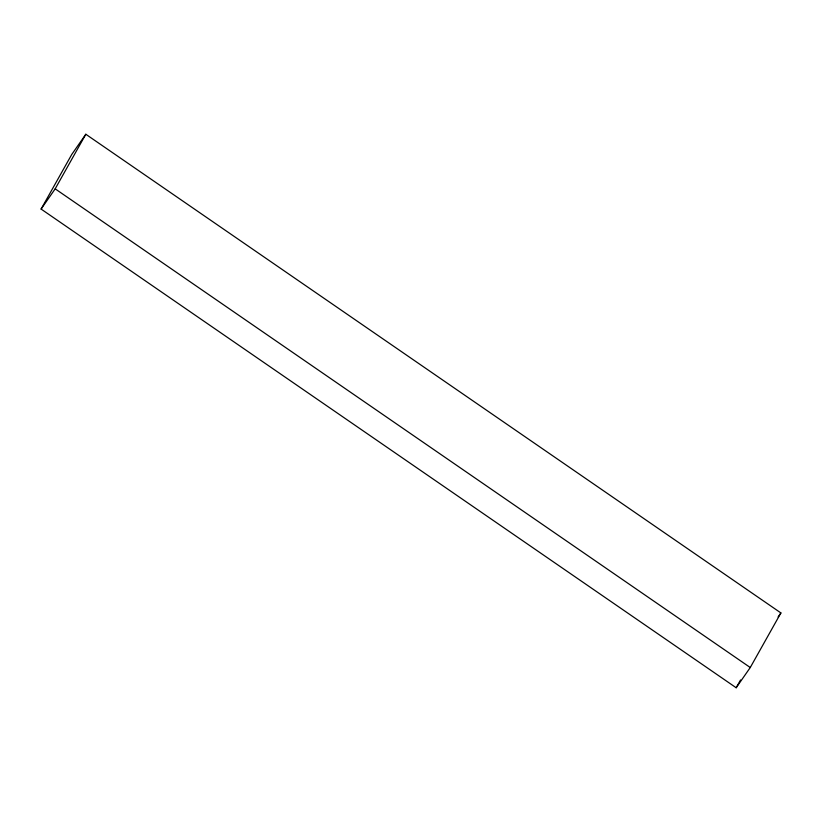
<?xml version="1.0" encoding="UTF-8"?>
<svg xmlns="http://www.w3.org/2000/svg" width="822" height="822" viewBox="0 0 822 822"><rect width="100%" height="100%" fill="white"/><g stroke="black" fill="none" stroke-linecap="round" stroke-linejoin="round"><path stroke-width="1.23" d="M41.1 209.065L71.74 154.474L85.817 134.253L780.9 612.935L750.26 667.526L736.183 687.747L41.1 209.065L55.177 188.844L85.817 134.253M736.183 687.747L740.56 679.948M778.085 616.973L780.9 612.935M55.177 188.844L750.26 667.526"/></g></svg>
